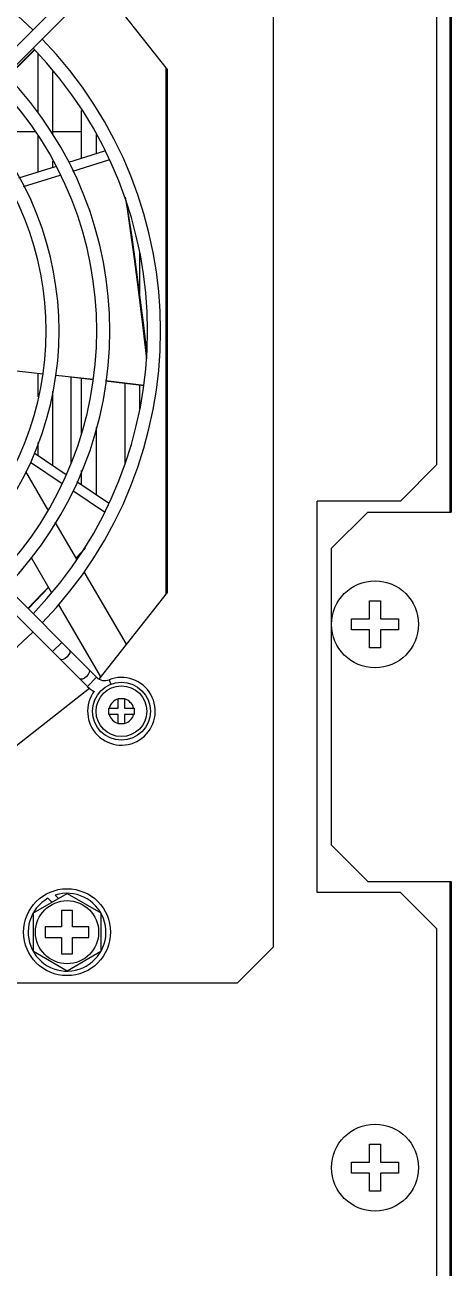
# Model space of a CAD drawing. Header units: millimetres. Extents: x 0 to 101, y -1 to 90.
# Drawn here: x 29.21 to 35.09, y 25.76 to 42.93 of the extents above; entities that cross this region are included whole.
import ezdxf

# ---------------------------------------------------------------- set-up
doc = ezdxf.new("R2010")
doc.units = ezdxf.units.MM

msp = doc.modelspace()

# ---------------------------------------------------------------- linework, layer by layer
for p, q in [((35.07, 51.35), (35.07, 36.2)), ((35.09, 51.35), (35.09, 36.2)), ((34.89, 48.1), (34.89, 36.85)), ((32.64, 30.2), (32.64, 47.2)), ((30.07, 43.607), (25.933, 39.471)), ((30.197, 43.48), (26.061, 39.343)), ((30.222, 43.514), (31.17, 42.31)), ((28.97, 42.212), (29.337, 42.579)), ((28.972, 42.209), (29.341, 42.575)), ((29.39, 41.707), (29.39, 42.529)), ((29.59, 42.283), (29.59, 41.402)), ((31.157, 35.073), (31.157, 42.327)), ((31.17, 42.31), (31.17, 35.09)), ((29.99, 41.084), (29.99, 41.743)), ((29.349, 41.45), (29.04, 41.45)), ((29.39, 40.895), (29.39, 41.395)), ((29.99, 41.45), (29.59, 41.45)), ((30.19, 41.414), (30.19, 41.147)), ((29.59, 41.044), (29.59, 40.958)), ((29.815, 41.029), (30.312, 41.186)), ((29.868, 40.906), (30.366, 41.063)), ((29.126, 40.812), (29.63, 40.971)), ((29.191, 40.693), (29.695, 40.852)), ((30.594, 40.547), (30.607, 40.47)), ((30.79, 39.788), (30.79, 39.203)), ((28.931, 38.169), (29.458, 38.11)), ((29.39, 37.792), (29.39, 38.118)), ((26.061, 38.057), (30.197, 33.92)), ((29.636, 38.091), (30.152, 38.033)), ((29.725, 38.081), (30.152, 38.03)), ((29.84, 38.067), (29.84, 36.885)), ((29.99, 37.287), (29.99, 38.05)), ((30.321, 38.01), (30.853, 37.948)), ((30.322, 38.014), (30.854, 37.953)), ((30.59, 36.871), (30.59, 37.979)), ((30.79, 37.955), (30.79, 37.612)), ((25.933, 37.929), (30.07, 33.793)), ((29.59, 37.867), (29.59, 36.844)), ((30.19, 37.366), (30.19, 36.441)), ((29.39, 36.979), (29.39, 37.162)), ((29.335, 37.016), (29.778, 36.718)), ((29.525, 36.237), (29.22, 36.761)), ((29.287, 36.887), (29.721, 36.596)), ((29.99, 36.576), (29.99, 36.774)), ((34.39, 36.35), (34.89, 36.85)), ((29.923, 36.62), (30.361, 36.326)), ((29.869, 36.496), (30.307, 36.202)), ((33.24, 30.95), (33.24, 36.35)), ((34.39, 36.35), (33.24, 36.35)), ((29.925, 35.55), (29.628, 36.06)), ((33.94, 36.2), (33.44, 35.7)), ((33.94, 36.2), (35.09, 36.2)), ((30.041, 35.705), (29.989, 35.647)), ((33.44, 31.6), (33.44, 35.7)), ((29.294, 35.574), (29.572, 35.095)), ((29.989, 35.647), (29.915, 35.567)), ((30.608, 34.376), (30.028, 35.373)), ((31.17, 35.09), (30.229, 33.895)), ((29.669, 34.929), (30.253, 33.925)), ((33.965, 34.725), (33.965, 34.975)), ((33.965, 34.975), (34.115, 34.975)), ((34.115, 34.975), (34.115, 34.725)), ((33.715, 34.575), (33.715, 34.725)), ((33.715, 34.725), (33.965, 34.725)), ((34.115, 34.725), (34.365, 34.725)), ((34.365, 34.725), (34.365, 34.575)), ((33.965, 34.575), (33.715, 34.575)), ((33.965, 34.325), (33.965, 34.575)), ((34.115, 34.575), (34.115, 34.325)), ((34.365, 34.575), (34.115, 34.575)), ((29.716, 34.401), (29.589, 34.274)), ((34.115, 34.325), (33.965, 34.325)), ((30.197, 33.92), (30.07, 33.793)), ((30.369, 33.885), (30.394, 33.821)), ((30.103, 33.767), (28.9, 32.82)), ((30.365, 33.406), (30.365, 33.494)), ((30.365, 33.494), (30.496, 33.494)), ((30.496, 33.494), (30.496, 33.625)), ((30.496, 33.625), (30.584, 33.625)), ((30.584, 33.625), (30.584, 33.494)), ((30.584, 33.494), (30.715, 33.494)), ((30.715, 33.494), (30.715, 33.406)), ((30.496, 33.406), (30.365, 33.406)), ((30.496, 33.275), (30.496, 33.406)), ((30.584, 33.406), (30.584, 33.275)), ((30.715, 33.406), (30.584, 33.406)), ((30.584, 33.275), (30.496, 33.275)), ((33.44, 31.6), (33.94, 31.1)), ((33.94, 31.1), (35.09, 31.1)), ((35.07, 31.1), (35.07, 16.1)), ((35.09, 31.1), (35.09, 16.1)), ((29.326, 30.668), (29.79, 30.935)), ((29.67, 30.866), (29.625, 30.911)), ((29.79, 30.935), (30.254, 30.668)), ((34.39, 30.95), (33.24, 30.95)), ((34.89, 30.45), (34.39, 30.95)), ((29.526, 30.868), (29.58, 30.814)), ((29.326, 30.132), (29.326, 30.668)), ((29.715, 30.7), (29.715, 30.475)), ((29.865, 30.7), (29.715, 30.7)), ((29.865, 30.475), (29.865, 30.7)), ((30.254, 30.668), (30.254, 30.132)), ((29.49, 30.475), (29.49, 30.325)), ((29.715, 30.475), (29.49, 30.475)), ((30.09, 30.475), (29.865, 30.475)), ((30.09, 30.325), (30.09, 30.475)), ((34.89, 30.45), (34.89, 16.75)), ((29.49, 30.325), (29.715, 30.325)), ((29.715, 30.325), (29.715, 30.1)), ((29.865, 30.1), (29.865, 30.325)), ((29.865, 30.325), (30.09, 30.325)), ((29.79, 29.864), (29.326, 30.132)), ((29.715, 30.1), (29.865, 30.1)), ((30.254, 30.132), (29.79, 29.864)), ((32.14, 29.7), (32.64, 30.2)), ((3.44, 29.7), (32.14, 29.7)), ((33.965, 27.225), (33.965, 27.475)), ((33.965, 27.475), (34.115, 27.475)), ((34.115, 27.475), (34.115, 27.225)), ((33.715, 27.075), (33.715, 27.225)), ((33.715, 27.225), (33.965, 27.225)), ((34.115, 27.225), (34.365, 27.225)), ((34.365, 27.225), (34.365, 27.075)), ((33.965, 27.075), (33.715, 27.075)), ((33.965, 26.825), (33.965, 27.075)), ((34.115, 27.075), (34.115, 26.825)), ((34.365, 27.075), (34.115, 27.075)), ((34.115, 26.825), (33.965, 26.825))]:
    msp.add_line(p, q)
for points in [[(30.607, 40.47), (30.629, 40.342), (30.677, 40.028), (30.725, 39.691), (30.782, 39.263), (30.839, 38.814), (30.887, 38.425)], [(30.607, 40.47), (30.624, 40.353), (30.667, 40.056), (30.715, 39.696), (30.77, 39.27), (30.83, 38.783), (30.887, 38.315)], [(29.532, 35.164), (29.451, 35.079), (29.248, 34.87)], [(29.536, 35.157), (29.453, 35.069), (29.255, 34.862)], [(29.822, 34.295), (29.829, 34.278), (29.826, 34.254), (29.812, 34.227), (29.79, 34.2), (29.763, 34.178), (29.736, 34.164), (29.712, 34.161), (29.695, 34.168)], [(30.091, 34.026), (30.098, 34.009), (30.095, 33.985), (30.081, 33.958), (30.059, 33.931), (30.032, 33.909), (30.005, 33.895), (29.981, 33.892), (29.964, 33.899)]]:
    msp.add_lwpolyline(points)
for centre, radius in [((34.04, 34.65), 0.6), ((30.54, 33.45), 0.4), ((30.54, 33.45), 0.35), ((29.79, 30.4), 0.6), ((29.79, 30.4), 0.436), ((34.04, 27.15), 0.6)]:
    msp.add_circle(centre, radius)
for centre, radius, start, end in [((25.29, 38.7), 5.79, 45.8941, 134.1059), ((25.29, 38.7), 5.61, 315.9182, 44.0818), ((25.29, 38.7), 5.79, 315.8895, 44.1105), ((25.29, 38.7), 5.09, 316.0122, 43.9878), ((25.29, 38.7), 4.91, 316.0511, 43.9489), ((25.29, 38.7), 4.39, 316.1756, 43.8244), ((25.29, 38.7), 4.21, 316.2259, 43.7741), ((25.29, 38.7), 5.79, 225.8941, 314.1059), ((30.54, 33.45), 0.467, 143.2738, 111.5016), ((30.31, 34.033), 0.16, 225, 291.5016), ((30.31, 34.033), 0.34, 225, 244.9393), ((30.54, 33.45), 0.174, 104.5292, 165.4708), ((30.54, 33.45), 0.174, 14.5292, 75.4708), ((30.54, 33.45), 0.174, 194.5292, 255.4708), ((30.54, 33.45), 0.174, 284.5292, 345.4708), ((29.79, 30.4), 0.537, 119.3662, 107.9007)]:
    msp.add_arc(centre, radius, start, end)

doc.saveas('drawing.dxf')
